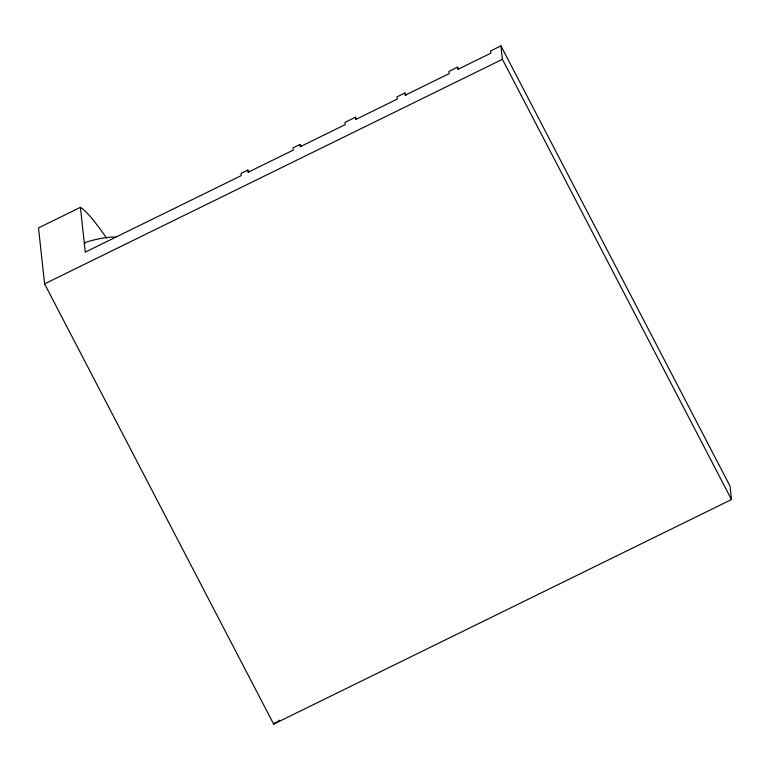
<?xml version="1.0" encoding="UTF-8"?>
<svg xmlns="http://www.w3.org/2000/svg" width="770" height="770" viewBox="0 0 770 770"><rect width="100%" height="100%" fill="white"/><g stroke="black" fill="none" stroke-linecap="round" stroke-linejoin="round"><path stroke-width="1.16" d="M84.373 243.811L86.028 242.146A91.582 22.619 -27.5 0 1 115.798 237.15M275.362 722.424L273.668 724.127L44.583 283.88L38.5 227.901L80.407 207.342A277.421 25.757 63.9 0 1 106.578 238.132M279.683 720.181L273.668 724.127L731.5 499.557L730.037 486.12L500.952 45.873L490.577 50.964L490.817 53.197L457.765 69.416L457.515 67.173L448.968 71.369L449.208 73.612L405.126 95.239L404.885 92.997L396.974 96.876L397.214 99.118L355.711 119.475L355.471 117.233L344.979 122.372L345.23 124.615L300.233 146.685L299.992 144.442L292.995 147.879L293.235 150.121L248.017 172.297L247.776 170.055L241 173.375L241.251 175.618L85.278 252.127L80.407 207.342M44.583 283.88L502.415 59.309L500.952 45.873M502.415 59.309L731.5 499.557M457.515 67.173L458.631 69.31M404.885 92.997L405.992 95.124M355.471 117.233L356.577 119.369M299.992 144.442L301.099 146.579M247.776 170.055L248.883 172.191"/></g></svg>
